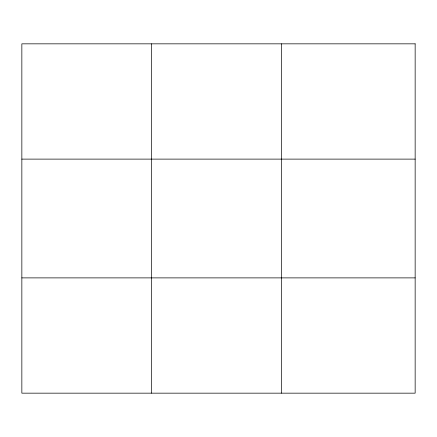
<?xml version="1.0" encoding="UTF-8"?>
<svg xmlns="http://www.w3.org/2000/svg" width="437" height="437" viewBox="0 0 437 437"><rect width="100%" height="100%" fill="white"/><g stroke="black" fill="none" stroke-linecap="round" stroke-linejoin="round"><path stroke-width="0.66" d="M151.639 43.837L151.639 393.163M281.428 43.837L281.428 393.163M21.85 159.117L415.15 159.117M21.85 277.883L415.15 277.883M415.15 43.837L415.15 393.163L21.85 393.163L21.85 43.837L415.15 43.837"/></g></svg>
